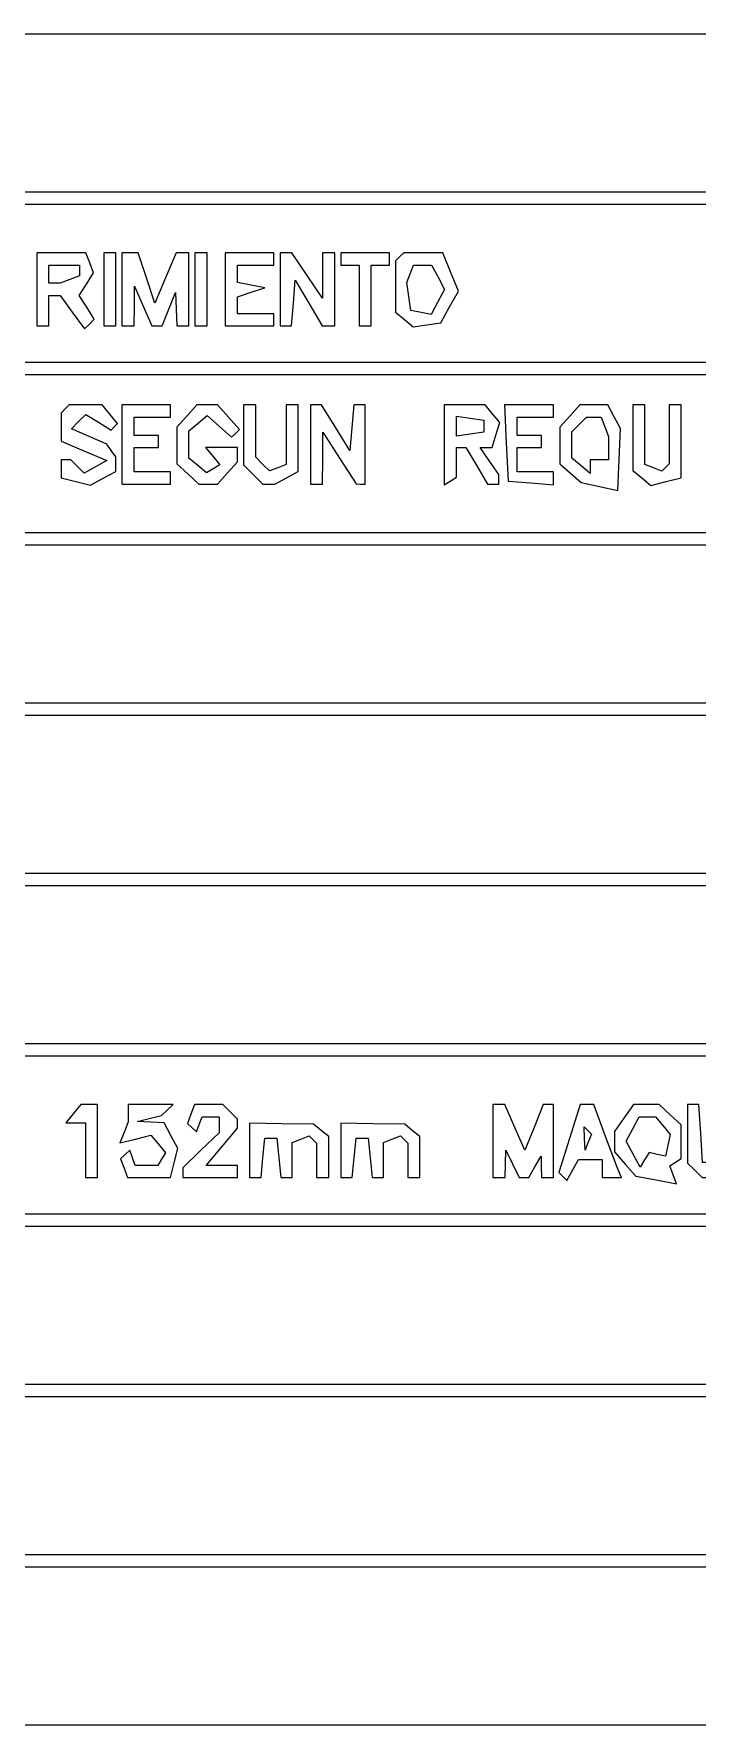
# Paper-space layout 'AN-05-DGE-020' of a CAD drawing. Header units: metres, sheet in millimetres. Extents: x 12 to 193, y 4 to 291.
# Drawn here: x 114.48 to 128.19, y 107.13 to 142.07 of the extents above; entities that cross this region are included whole.
import ezdxf

# ---------------------------------------------------------------- set-up
doc = ezdxf.new("R2010")
doc.units = ezdxf.units.M
doc.layers.add('DGE_CONTORNOS', color=7, linetype='Continuous', lineweight=0)
doc.layers.add('DGE_DATOS', color=7, linetype='Continuous', lineweight=0)

# ---------------------------------------------------------------- blocks, each defined once
blk = doc.blocks.new('LP_REF_DGE_MT_020')
at = {"layer": 'DGE_CONTORNOS'}
for points in [[(180.022, 140.434), (180.022, 138.8), (120.699, 138.8), (61.377, 138.8), (61.377, 140.434), (61.377, 142.068), (120.699, 142.068), (180.022, 142.068)], [(180.022, 136.915), (180.022, 135.281), (120.699, 135.281), (61.377, 135.281), (61.377, 136.915), (61.377, 138.549), (120.699, 138.549), (180.022, 138.549)], [(114.541, 136.789), (114.541, 136.035), (114.667, 136.035), (114.792, 136.035), (114.792, 136.349), (114.792, 136.664), (114.907, 136.664), (115.023, 136.664), (115.274, 136.318), (115.526, 135.973), (115.626, 136.073), (115.725, 136.172), (115.572, 136.418), (115.419, 136.664), (115.565, 136.898), (115.712, 137.133), (115.633, 137.338), (115.554, 137.543), (115.048, 137.543), (114.541, 137.543)], [(115.923, 136.789), (115.923, 136.035), (116.049, 136.035), (116.175, 136.035), (116.175, 136.789), (116.175, 137.543), (116.049, 137.543), (115.923, 137.543)], [(116.3, 136.789), (116.3, 136.035), (116.426, 136.035), (116.552, 136.035), (116.557, 136.444), (116.562, 136.852), (116.739, 136.444), (116.917, 136.035), (117.024, 136.035), (117.132, 136.035), (117.268, 136.381), (117.405, 136.726), (117.418, 136.381), (117.432, 136.035), (117.557, 136.035), (117.683, 136.035), (117.683, 136.789), (117.683, 137.543), (117.552, 137.543), (117.421, 137.543), (117.201, 137.024), (116.98, 136.505), (116.809, 137.024), (116.637, 137.543), (116.469, 137.543), (116.3, 137.543)], [(117.809, 136.789), (117.809, 136.035), (117.934, 136.035), (118.06, 136.035), (118.06, 136.789), (118.06, 137.543), (117.934, 137.543), (117.809, 137.543)], [(118.437, 136.789), (118.437, 136.035), (118.94, 136.035), (119.443, 136.035), (119.443, 136.161), (119.443, 136.287), (119.066, 136.287), (118.688, 136.287), (118.688, 136.46), (118.688, 136.634), (118.971, 136.728), (119.254, 136.821), (118.971, 136.877), (118.688, 136.932), (118.688, 137.112), (118.688, 137.292), (119.066, 137.292), (119.443, 137.292), (119.443, 137.418), (119.443, 137.543), (118.94, 137.543), (118.437, 137.543)], [(119.568, 136.789), (119.568, 136.035), (119.686, 136.035), (119.804, 136.035), (119.843, 136.507), (119.882, 136.978), (120.161, 136.507), (120.44, 136.035), (120.569, 136.035), (120.699, 136.035), (120.699, 136.789), (120.699, 137.543), (120.574, 137.543), (120.448, 137.543), (120.448, 137.074), (120.448, 136.605), (120.129, 137.074), (119.811, 137.543), (119.689, 137.543), (119.568, 137.543)], [(120.825, 137.418), (120.825, 137.292), (121.014, 137.292), (121.202, 137.292), (121.202, 136.664), (121.202, 136.035), (121.328, 136.035), (121.453, 136.035), (121.453, 136.664), (121.453, 137.292), (121.642, 137.292), (121.831, 137.292), (121.831, 137.418), (121.831, 137.543), (121.328, 137.543), (120.825, 137.543)], [(122.04, 137.46), (121.956, 137.376), (121.956, 136.847), (121.956, 136.317), (122.138, 136.167), (122.319, 136.016), (122.605, 136.057), (122.89, 136.098), (123.074, 136.426), (123.258, 136.755), (123.095, 137.149), (122.931, 137.543), (122.527, 137.543), (122.124, 137.543)], [(115.421, 137.18), (115.421, 137.068), (115.222, 136.991), (115.023, 136.915), (114.908, 136.915), (114.792, 136.915), (114.792, 137.104), (114.792, 137.292), (115.107, 137.292), (115.421, 137.292)], [(122.836, 137.041), (122.971, 136.789), (122.832, 136.53), (122.693, 136.271), (122.482, 136.312), (122.27, 136.352), (122.229, 136.643), (122.188, 136.933), (122.257, 137.113), (122.325, 137.292), (122.513, 137.292), (122.701, 137.292)], [(180.022, 133.396), (180.022, 131.762), (120.699, 131.762), (61.377, 131.762), (61.377, 133.396), (61.377, 135.03), (120.699, 135.03), (180.022, 135.03)], [(115.127, 134.318), (115.044, 134.234), (115.044, 133.942), (115.044, 133.651), (115.515, 133.453), (115.986, 133.255), (115.754, 133.124), (115.522, 132.993), (115.383, 133.132), (115.245, 133.27), (115.144, 133.27), (115.044, 133.27), (115.044, 133.084), (115.044, 132.898), (115.346, 132.822), (115.649, 132.746), (115.912, 132.887), (116.175, 133.028), (116.173, 133.18), (116.171, 133.333), (116.079, 133.461), (115.986, 133.59), (115.622, 133.75), (115.257, 133.911), (115.405, 134.059), (115.553, 134.207), (115.813, 134.044), (116.074, 133.881), (116.142, 133.95), (116.211, 134.018), (116.052, 134.21), (115.893, 134.401), (115.552, 134.401), (115.211, 134.401)], [(116.3, 133.584), (116.3, 132.768), (116.803, 132.768), (117.306, 132.768), (117.306, 132.893), (117.306, 133.019), (116.929, 133.019), (116.552, 133.019), (116.552, 133.27), (116.552, 133.522), (116.803, 133.522), (117.055, 133.522), (117.055, 133.647), (117.055, 133.773), (116.803, 133.773), (116.552, 133.773), (116.552, 133.962), (116.552, 134.15), (116.929, 134.15), (117.306, 134.15), (117.306, 134.276), (117.306, 134.401), (116.803, 134.401), (116.3, 134.401)], [(117.64, 134.172), (117.432, 133.942), (117.432, 133.563), (117.432, 133.184), (117.661, 132.976), (117.891, 132.768), (118.082, 132.768), (118.272, 132.768), (118.48, 132.997), (118.688, 133.227), (118.688, 133.374), (118.688, 133.522), (118.359, 133.522), (118.029, 133.522), (118.176, 133.344), (118.324, 133.167), (118.186, 133.082), (118.049, 132.997), (117.866, 133.149), (117.683, 133.301), (117.683, 133.584), (117.683, 133.868), (117.874, 134.026), (118.065, 134.185), (118.315, 133.959), (118.564, 133.733), (118.647, 133.815), (118.729, 133.897), (118.501, 134.149), (118.272, 134.401), (118.06, 134.401), (117.848, 134.401)], [(118.814, 133.782), (118.814, 133.163), (119.012, 132.965), (119.209, 132.768), (119.334, 132.768), (119.459, 132.768), (119.702, 132.898), (119.945, 133.028), (119.945, 133.715), (119.945, 134.401), (119.82, 134.401), (119.694, 134.401), (119.694, 133.786), (119.694, 133.172), (119.521, 133.105), (119.348, 133.039), (119.207, 133.18), (119.066, 133.321), (119.066, 133.861), (119.066, 134.401), (118.94, 134.401), (118.814, 134.401)], [(120.197, 133.584), (120.197, 132.768), (120.322, 132.768), (120.448, 132.768), (120.45, 133.302), (120.452, 133.836), (120.796, 133.303), (121.139, 132.769), (121.234, 132.768), (121.328, 132.768), (121.328, 133.584), (121.328, 134.401), (121.21, 134.401), (121.092, 134.401), (121.053, 133.93), (121.014, 133.459), (120.721, 133.93), (120.428, 134.401), (120.312, 134.401), (120.197, 134.401)], [(122.962, 133.577), (122.962, 132.753), (123.087, 132.83), (123.213, 132.908), (123.213, 133.215), (123.213, 133.522), (123.312, 133.522), (123.41, 133.522), (123.633, 133.145), (123.856, 132.768), (123.974, 132.768), (124.093, 132.768), (124.093, 132.865), (124.093, 132.963), (123.897, 133.242), (123.702, 133.522), (123.826, 133.522), (123.95, 133.522), (124.032, 133.779), (124.114, 134.036), (123.962, 134.219), (123.811, 134.401), (123.386, 134.401), (122.962, 134.401)], [(123.779, 133.962), (123.779, 133.836), (123.496, 133.796), (123.213, 133.756), (123.213, 133.962), (123.213, 134.168), (123.496, 134.127), (123.779, 134.087)], [(124.244, 133.616), (124.281, 132.83), (124.753, 132.791), (125.224, 132.752), (125.224, 132.886), (125.224, 133.019), (124.847, 133.019), (124.47, 133.019), (124.47, 133.27), (124.47, 133.522), (124.721, 133.522), (124.973, 133.522), (124.973, 133.647), (124.973, 133.773), (124.721, 133.773), (124.47, 133.773), (124.47, 133.962), (124.47, 134.15), (124.847, 134.15), (125.224, 134.15), (125.224, 134.276), (125.224, 134.401), (124.715, 134.401), (124.207, 134.401)], [(125.558, 134.172), (125.35, 133.942), (125.35, 133.563), (125.35, 133.184), (125.57, 132.99), (125.79, 132.796), (126.171, 132.715), (126.551, 132.634), (126.579, 133.274), (126.607, 133.914), (126.477, 134.158), (126.346, 134.401), (126.056, 134.401), (125.766, 134.401)], [(126.858, 133.726), (126.858, 133.05), (127.045, 132.895), (127.232, 132.74), (127.547, 132.819), (127.863, 132.898), (127.863, 133.65), (127.863, 134.401), (127.738, 134.401), (127.612, 134.401), (127.612, 133.794), (127.612, 133.187), (127.537, 133.111), (127.462, 133.036), (127.285, 133.104), (127.109, 133.172), (127.109, 133.786), (127.109, 134.401), (126.984, 134.401), (126.858, 134.401)], [(126.279, 133.951), (126.355, 133.752), (126.355, 133.511), (126.355, 133.27), (126.167, 133.27), (125.978, 133.27), (125.978, 133.129), (125.978, 132.988), (125.79, 133.145), (125.601, 133.301), (125.601, 133.575), (125.601, 133.848), (125.752, 133.999), (125.903, 134.15), (126.053, 134.15), (126.203, 134.15)], [(180.022, 129.877), (180.022, 128.243), (120.699, 128.243), (61.377, 128.243), (61.377, 129.877), (61.377, 131.511), (120.699, 131.511), (180.022, 131.511)], [(180.022, 126.358), (180.022, 124.724), (120.699, 124.724), (61.377, 124.724), (61.377, 126.358), (61.377, 127.992), (120.699, 127.992), (180.022, 127.992)], [(180.022, 122.839), (180.022, 121.205), (120.699, 121.205), (61.377, 121.205), (61.377, 122.839), (61.377, 124.473), (120.699, 124.473), (180.022, 124.473)], [(180.022, 119.32), (180.022, 117.686), (120.699, 117.686), (61.377, 117.686), (61.377, 119.32), (61.377, 120.954), (120.699, 120.954), (180.022, 120.954)], [(115.295, 119.76), (115.139, 119.571), (115.342, 119.571), (115.546, 119.571), (115.546, 119.006), (115.546, 118.44), (115.672, 118.44), (115.798, 118.44), (115.798, 119.194), (115.798, 119.948), (115.625, 119.948), (115.451, 119.948)], [(116.426, 119.77), (116.426, 119.592), (116.343, 119.374), (116.259, 119.157), (116.58, 119.237), (116.9, 119.317), (117.051, 119.136), (117.202, 118.954), (117.121, 118.823), (117.04, 118.692), (116.806, 118.692), (116.573, 118.692), (116.517, 118.849), (116.461, 119.006), (116.365, 118.917), (116.269, 118.828), (116.344, 118.634), (116.418, 118.44), (116.86, 118.44), (117.301, 118.44), (117.377, 118.743), (117.453, 119.045), (117.312, 119.308), (117.171, 119.571), (116.893, 119.586), (116.615, 119.6), (116.866, 119.661), (117.117, 119.721), (117.237, 119.835), (117.356, 119.948), (116.891, 119.948), (116.426, 119.948)], [(117.726, 119.754), (117.652, 119.56), (117.748, 119.472), (117.843, 119.383), (117.899, 119.54), (117.955, 119.697), (118.133, 119.697), (118.311, 119.697), (118.311, 119.532), (118.311, 119.367), (117.934, 119.006), (117.557, 118.645), (117.557, 118.542), (117.557, 118.44), (118.123, 118.44), (118.688, 118.44), (118.688, 118.566), (118.688, 118.692), (118.363, 118.692), (118.038, 118.692), (118.363, 119.078), (118.688, 119.465), (118.688, 119.556), (118.688, 119.647), (118.538, 119.798), (118.387, 119.948), (118.094, 119.948), (117.801, 119.948)], [(123.967, 119.194), (123.967, 118.44), (124.093, 118.44), (124.219, 118.44), (124.227, 118.723), (124.236, 119.006), (124.372, 118.723), (124.508, 118.44), (124.609, 118.44), (124.709, 118.44), (124.837, 118.66), (124.965, 118.88), (124.969, 118.66), (124.973, 118.44), (125.098, 118.44), (125.224, 118.44), (125.224, 119.194), (125.224, 119.948), (125.115, 119.948), (125.007, 119.948), (124.818, 119.477), (124.629, 119.006), (124.422, 119.477), (124.215, 119.948), (124.091, 119.948), (123.967, 119.948)], [(125.551, 119.246), (125.33, 118.544), (125.412, 118.462), (125.494, 118.379), (125.617, 118.598), (125.739, 118.817), (125.984, 118.817), (126.229, 118.817), (126.229, 118.629), (126.229, 118.44), (126.428, 118.44), (126.627, 118.44), (126.586, 118.538), (126.544, 118.636), (126.299, 119.292), (126.054, 119.948), (125.913, 119.948), (125.773, 119.948)], [(126.676, 119.669), (126.481, 119.39), (126.481, 119.18), (126.481, 118.971), (126.701, 118.719), (126.921, 118.468), (127.342, 118.392), (127.764, 118.315), (127.694, 118.499), (127.623, 118.683), (127.743, 118.758), (127.863, 118.832), (127.863, 119.182), (127.863, 119.532), (127.633, 119.74), (127.404, 119.948), (127.138, 119.948), (126.872, 119.948)], [(127.989, 119.345), (127.989, 118.742), (128.14, 118.591), (128.291, 118.44), (128.629, 118.44), (128.968, 118.44), (129.044, 118.639), (129.12, 118.838), (129.12, 119.393), (129.12, 119.948), (129.001, 119.948), (128.883, 119.948), (128.844, 119.351), (128.806, 118.754), (128.555, 118.754), (128.303, 118.754), (128.265, 119.351), (128.227, 119.948), (128.108, 119.948), (127.989, 119.948)], [(118.94, 119.003), (118.94, 118.44), (119.058, 118.44), (119.175, 118.44), (119.215, 118.849), (119.254, 119.257), (119.38, 119.257), (119.505, 119.257), (119.545, 118.849), (119.584, 118.44), (119.702, 118.44), (119.82, 118.44), (119.82, 118.804), (119.82, 119.167), (119.996, 119.235), (120.172, 119.303), (120.247, 119.227), (120.322, 119.152), (120.322, 118.796), (120.322, 118.44), (120.448, 118.44), (120.574, 118.44), (120.574, 118.865), (120.574, 119.289), (120.417, 119.415), (120.26, 119.542), (119.6, 119.554), (118.94, 119.567)], [(120.825, 119.003), (120.825, 118.44), (120.943, 118.44), (121.061, 118.44), (121.1, 118.849), (121.139, 119.257), (121.265, 119.257), (121.391, 119.257), (121.43, 118.849), (121.469, 118.44), (121.587, 118.44), (121.705, 118.44), (121.705, 118.804), (121.705, 119.167), (121.881, 119.235), (122.057, 119.303), (122.132, 119.227), (122.208, 119.152), (122.208, 118.796), (122.208, 118.44), (122.333, 118.44), (122.459, 118.44), (122.459, 118.865), (122.459, 119.289), (122.302, 119.415), (122.145, 119.542), (121.485, 119.554), (120.825, 119.567)], [(127.481, 119.514), (127.633, 119.332), (127.583, 119.106), (127.534, 118.88), (127.365, 118.918), (127.195, 118.956), (127.103, 118.807), (127.011, 118.658), (126.867, 118.926), (126.723, 119.194), (126.858, 119.446), (126.992, 119.697), (127.161, 119.697), (127.33, 119.697)], [(125.938, 119.171), (125.872, 119.006), (125.862, 119.247), (125.852, 119.487), (125.928, 119.412), (126.004, 119.336)], [(180.022, 115.801), (180.022, 114.167), (120.699, 114.167), (61.377, 114.167), (61.377, 115.801), (61.377, 117.435), (120.699, 117.435), (180.022, 117.435)], [(180.022, 112.282), (180.022, 110.648), (120.699, 110.648), (61.377, 110.648), (61.377, 112.282), (61.377, 113.916), (120.699, 113.916), (180.022, 113.916)], [(180.022, 108.763), (180.022, 107.129), (120.699, 107.129), (61.377, 107.129), (61.377, 108.763), (61.377, 110.397), (120.699, 110.397), (180.022, 110.397)]]:
    blk.add_lwpolyline(points, close=True, dxfattribs=at)

psp = doc.layouts.new('AN-05-DGE-020')

# ---------------------------------------------------------------- block references
at = {"layer": 'DGE_DATOS'}
psp.add_blockref('LP_REF_DGE_MT_020', (0, 0), dxfattribs=at)

doc.saveas('drawing.dxf')
